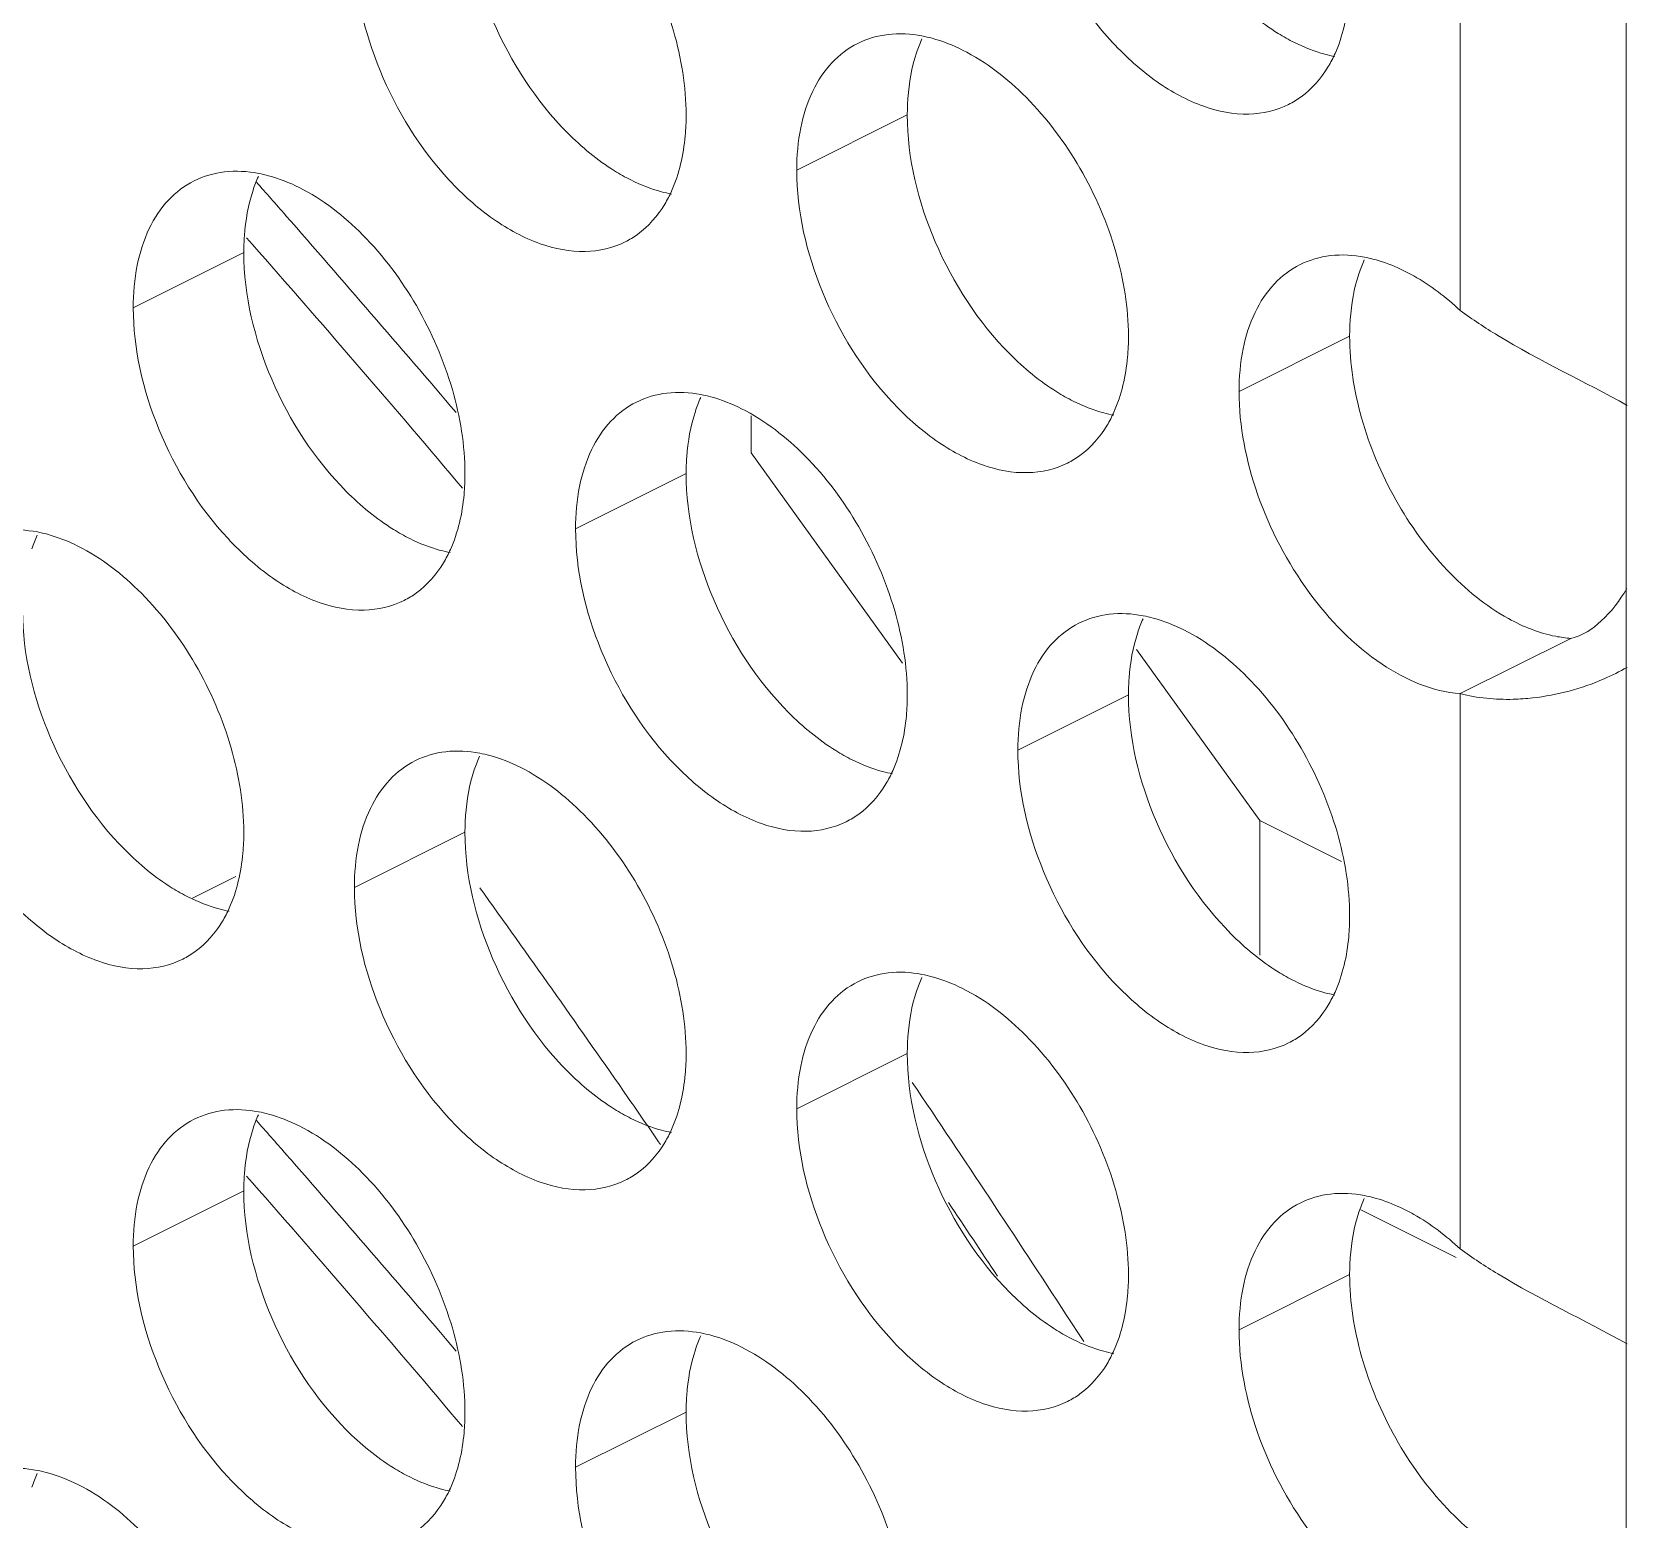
# Model space of a CAD drawing. Header units: millimetres. Extents: x 0 to 2524, y 0 to 1785.
# Drawn here: x 1891.75 to 1899.91, y 864.79 to 872.4 of the extents above; entities that cross this region are included whole.
import ezdxf

# ---------------------------------------------------------------- set-up
doc = ezdxf.new("R2010")
doc.units = ezdxf.units.MM
doc.header["$LTSCALE"] = 0.1
doc.layers.get('0').update_dxf_attribs({"lineweight": 13})
doc.layers.add('标注', color=251, linetype='Continuous', lineweight=9)

msp = doc.modelspace()

# ---------------------------------------------------------------- linework, layer by layer
msp.add_line((1899.9062, 886.4252), (1899.9062, 742.3186))
at = {"layer": '标注'}
for p, q in [((1899.0577, 870.976), (1899.0577, 873.8164)), ((1896.2293, 871.9761), (1895.6636, 871.6932)), ((1892.8351, 871.2731), (1892.2695, 870.9903)), ((1892.8798, 871.3139), (1892.8495, 871.3484)), ((1898.492, 870.8447), (1897.9263, 870.5619)), ((1895.4306, 870.2482), (1895.4306, 870.4368)), ((1895.4306, 870.2482), (1896.2048, 869.1729)), ((1895.0979, 870.1418), (1894.5322, 869.8589)), ((1893.9544, 870.067), (1893.922, 870.1053)), ((1897.4017, 869.2427), (1898.0324, 868.3667)), ((1899.6234, 869.2992), (1899.0577, 869.0164)), ((1897.3606, 869.0104), (1896.7949, 868.7275)), ((1899.0577, 866.176), (1899.0577, 869.0164)), ((1898.0324, 868.3667), (1898.0324, 867.6784)), ((1898.4501, 868.1579), (1898.0324, 868.3667)), ((1893.9665, 868.3074), (1893.4008, 868.0246)), ((1892.5731, 867.97), (1892.7951, 868.081)), ((1896.2293, 867.1761), (1895.6636, 866.8932)), ((1894.8002, 866.9507), (1894.7773, 866.9837)), ((1892.8798, 866.5139), (1892.8495, 866.5484)), ((1892.8351, 866.4731), (1892.2695, 866.1903)), ((1899.0361, 866.1328), (1898.5489, 866.3764)), ((1898.492, 866.0447), (1897.9263, 865.7619)), ((1897.0423, 865.8395), (1897.1318, 865.7019)), ((1895.0979, 865.3418), (1894.5322, 865.0589)), ((1893.9544, 865.267), (1893.922, 865.3053))]:
    msp.add_line(p, q, dxfattribs=at)
for centre, radius, start, end in [((1896.9738, 872.065), 0.734, 155.87957, 161.78032), ((1897.9777, 872.4356), 0.4532, 296.52559, 305.90341), ((1893.5797, 871.3621), 0.734, 155.87957, 161.78032), ((1822.7442, 809.7992), 93.5157, 41.253498, 41.392251), ((1822.0141, 809.1622), 94.4846, 40.443112, 41.251983), ((1894.5836, 871.7326), 0.4532, 296.52559, 305.90341), ((1821.898, 809.0538), 94.4179, 40.286504, 41.254919), ((1899.2355, 870.9339), 0.7329, 155.79553, 161.73903), ((1895.8424, 870.2307), 0.734, 155.87957, 161.78032), ((1896.8463, 870.6013), 0.4532, 296.52559, 305.90341), ((1892.4483, 869.5277), 0.734, 155.87957, 161.78032), ((1893.4522, 869.8983), 0.4532, 296.52559, 305.90341), ((1898.1051, 869.0993), 0.734, 155.87957, 161.78032), ((1894.711, 868.3964), 0.734, 155.87957, 161.78032), ((1895.7149, 868.7669), 0.4532, 296.52559, 305.90341), ((1823.9439, 817.6817), 86.302, 34.838967, 35.683548), ((1892.3208, 868.064), 0.4532, 296.52559, 305.90341), ((1896.9738, 867.265), 0.734, 155.87957, 161.78032), ((1897.9777, 867.6356), 0.4532, 296.52559, 305.90341), ((1818.954, 814.9358), 93.2146, 33.099298, 33.975657), ((1823.4302, 817.3228), 86.9287, 34.619754, 34.813217), ((1893.5797, 866.5621), 0.734, 155.87957, 161.78032), ((1822.7442, 804.9992), 93.5157, 41.253498, 41.392251), ((1822.0141, 804.3622), 94.4846, 40.443112, 41.251983), ((1894.5836, 866.9326), 0.4532, 296.52559, 305.90341), ((1821.898, 804.2538), 94.4179, 40.286504, 41.254919), ((1821.798, 816.3679), 89.8661, 33.551962, 33.84133), ((1899.2355, 866.1339), 0.7329, 155.79553, 161.73903), ((1895.8424, 865.4307), 0.734, 155.87957, 161.78032), ((1896.8463, 865.8013), 0.4532, 296.52559, 305.90341), ((1892.4483, 864.7277), 0.734, 155.87957, 161.78032)]:
    msp.add_arc(centre, radius, start, end, dxfattribs=at)
for points, knots in [([(1898.1801, 872.03), (1898.1175, 871.9988), (1897.9676, 871.9648), (1897.7298, 872.0126), (1897.4914, 872.1432), (1897.1836, 872.4208), (1896.8975, 872.8835), (1896.7949, 873.3159), (1896.7949, 873.5275)], [0, 0, 0, 0, 0.090718, 0.191742, 0.308104, 0.439279, 0.725532, 1, 1, 1, 1]), ([(1894.2494, 873.4396), (1894.37, 873.3792), (1894.6005, 873.1989), (1894.8667, 872.8408), (1895.0479, 872.4221), (1895.0979, 872.121), (1895.0979, 871.9761)], [0, 0, 0, 0, 0.229676, 0.488215, 0.753207, 1, 1, 1, 1]), ([(1894.4903, 871.8854), (1894.3288, 872.0482), (1894.0778, 872.4354), (1893.9665, 872.8859), (1893.9665, 873.1074)], [0, 0, 0, 0, 0.508684, 1, 1, 1, 1]), ([(1894.786, 871.3271), (1894.7234, 871.2959), (1894.5734, 871.2619), (1894.3357, 871.3097), (1894.0972, 871.4403), (1893.7895, 871.7178), (1893.5034, 872.1805), (1893.4008, 872.613), (1893.4008, 872.8246)], [0, 0, 0, 0, 0.090718, 0.191742, 0.308104, 0.439279, 0.725532, 1, 1, 1, 1]), ([(1898.492, 872.679), (1898.492, 872.6434), (1898.4863, 872.5111), (1898.4571, 872.3785), (1898.4174, 872.2901)], [0, 0, 0, 0, 0.268874, 1, 1, 1, 1]), ([(1898.2092, 872.3469), (1898.1807, 872.3611), (1898.0628, 872.4276), (1897.9573, 872.5149), (1897.8844, 872.5884)], [0, 0, 0, 0, 0.235002, 1, 1, 1, 1]), ([(1895.6636, 871.6932), (1895.6636, 871.7661), (1895.6756, 871.905), (1895.7346, 872.0952), (1895.834, 872.2474), (1895.9265, 872.3178), (1895.9755, 872.3422)], [0, 0, 0, 0, 0.289235, 0.54966, 0.782932, 1, 1, 1, 1]), ([(1895.9755, 872.3422), (1896.0238, 872.3663), (1896.1339, 872.3981), (1896.2475, 872.3913), (1896.3044, 872.3804)], [0, 0, 0, 0, 0.482538, 1, 1, 1, 1]), ([(1896.3044, 872.3804), (1896.3216, 872.3771), (1896.3932, 872.3605), (1896.4621, 872.3332), (1896.5121, 872.3082)], [0, 0, 0, 0, 0.238696, 1, 1, 1, 1]), ([(1898.4168, 872.2747), (1898.3996, 872.278), (1898.3281, 872.2946), (1898.2591, 872.3219), (1898.2092, 872.3469)], [0, 0, 0, 0, 0.238696, 1, 1, 1, 1]), ([(1896.2293, 871.9761), (1896.2293, 872.0045), (1896.2329, 872.1119), (1896.2518, 872.2194), (1896.2766, 872.2945)], [0, 0, 0, 0, 0.264225, 1, 1, 1, 1]), ([(1896.5121, 872.3082), (1896.6327, 872.2479), (1896.8633, 872.0675), (1897.1295, 871.7095), (1897.3106, 871.2907), (1897.3606, 870.9896), (1897.3606, 870.8447)], [0, 0, 0, 0, 0.229676, 0.488215, 0.753207, 1, 1, 1, 1]), ([(1898.4174, 872.2901), (1898.4071, 872.2673), (1898.3638, 872.1833), (1898.2997, 872.1091), (1898.2435, 872.0684)], [0, 0, 0, 0, 0.265525, 1, 1, 1, 1]), ([(1895.0979, 871.9761), (1895.0979, 871.9405), (1895.0922, 871.8082), (1895.063, 871.6756), (1895.0233, 871.5872)], [0, 0, 0, 0, 0.268874, 1, 1, 1, 1]), ([(1896.7531, 870.754), (1896.5915, 870.9168), (1896.3405, 871.304), (1896.2293, 871.7546), (1896.2293, 871.9761)], [0, 0, 0, 0, 0.508684, 1, 1, 1, 1]), ([(1894.815, 871.644), (1894.7866, 871.6582), (1894.6687, 871.7247), (1894.5632, 871.812), (1894.4903, 871.8854)], [0, 0, 0, 0, 0.235002, 1, 1, 1, 1]), ([(1892.5814, 871.6393), (1892.6297, 871.6634), (1892.7398, 871.6951), (1892.8534, 871.6883), (1892.9103, 871.6774)], [0, 0, 0, 0, 0.482538, 1, 1, 1, 1]), ([(1892.9103, 871.6774), (1892.9275, 871.6741), (1892.9991, 871.6575), (1893.068, 871.6303), (1893.118, 871.6053)], [0, 0, 0, 0, 0.238696, 1, 1, 1, 1]), ([(1897.0487, 870.1957), (1896.9861, 870.1645), (1896.8362, 870.1305), (1896.5984, 870.1783), (1896.36, 870.3089), (1896.0522, 870.5865), (1895.7662, 871.0492), (1895.6636, 871.4816), (1895.6636, 871.6932)], [0, 0, 0, 0, 0.090718, 0.191742, 0.308104, 0.439279, 0.725532, 1, 1, 1, 1]), ([(1892.2695, 870.9903), (1892.2695, 871.0631), (1892.2815, 871.2021), (1892.3405, 871.3923), (1892.4399, 871.5445), (1892.5324, 871.6149), (1892.5814, 871.6393)], [0, 0, 0, 0, 0.289235, 0.54966, 0.782932, 1, 1, 1, 1]), ([(1893.118, 871.6053), (1893.2386, 871.5449), (1893.4692, 871.3646), (1893.7354, 871.0065), (1893.9165, 870.5878), (1893.9665, 870.2867), (1893.9665, 870.1418)], [0, 0, 0, 0, 0.229676, 0.488215, 0.753207, 1, 1, 1, 1]), ([(1895.0227, 871.5718), (1895.0055, 871.5751), (1894.9339, 871.5917), (1894.865, 871.619), (1894.815, 871.644)], [0, 0, 0, 0, 0.238696, 1, 1, 1, 1]), ([(1892.8351, 871.2731), (1892.8351, 871.3015), (1892.8388, 871.409), (1892.8576, 871.5164), (1892.8825, 871.5915)], [0, 0, 0, 0, 0.264225, 1, 1, 1, 1]), ([(1895.0233, 871.5872), (1895.013, 871.5643), (1894.9697, 871.4803), (1894.9056, 871.4062), (1894.8494, 871.3655)], [0, 0, 0, 0, 0.265525, 1, 1, 1, 1]), ([(1893.3589, 870.0511), (1893.1974, 870.2139), (1892.9464, 870.601), (1892.8351, 871.0516), (1892.8351, 871.2731)], [0, 0, 0, 0, 0.508684, 1, 1, 1, 1]), ([(1897.9263, 870.5619), (1897.9263, 870.6347), (1897.9383, 870.7737), (1897.9974, 870.9638), (1898.0967, 871.1161), (1898.1893, 871.1864), (1898.2382, 871.2108)], [0, 0, 0, 0, 0.289285, 0.549663, 0.782917, 1, 1, 1, 1]), ([(1898.2382, 871.2108), (1898.2868, 871.235), (1898.3974, 871.2669), (1898.5116, 871.2598), (1898.5688, 871.2488)], [0, 0, 0, 0, 0.482495, 1, 1, 1, 1]), ([(1898.5688, 871.2488), (1898.5829, 871.246), (1898.6411, 871.2328), (1898.6977, 871.2124), (1898.739, 871.1938)], [0, 0, 0, 0, 0.240479, 1, 1, 1, 1]), ([(1898.739, 871.1938), (1898.7667, 871.1814), (1898.8817, 871.1226), (1898.9855, 871.0433), (1899.0577, 870.976)], [0, 0, 0, 0, 0.235232, 1, 1, 1, 1]), ([(1898.492, 870.8447), (1898.492, 870.8732), (1898.4957, 870.9808), (1898.5145, 871.0884), (1898.5395, 871.1636)], [0, 0, 0, 0, 0.264302, 1, 1, 1, 1]), ([(1893.6546, 869.4928), (1893.592, 869.4616), (1893.4421, 869.4276), (1893.2043, 869.4754), (1892.9659, 869.606), (1892.6581, 869.8835), (1892.3721, 870.3462), (1892.2695, 870.7786), (1892.2695, 870.9903)], [0, 0, 0, 0, 0.090718, 0.191742, 0.308104, 0.439279, 0.725532, 1, 1, 1, 1]), ([(1899.0577, 870.976), (1899.1196, 870.9304), (1899.3943, 870.7509), (1899.6923, 870.6125), (1899.9113, 870.4906)], [0, 0, 0, 0, 0.234709, 1, 1, 1, 1]), ([(1897.3606, 870.8447), (1897.3606, 870.8091), (1897.3549, 870.6768), (1897.3257, 870.5442), (1897.286, 870.4558)], [0, 0, 0, 0, 0.268874, 1, 1, 1, 1]), ([(1899.3047, 869.4), (1899.188, 869.4644), (1898.9668, 869.6473), (1898.7118, 870.0017), (1898.5393, 870.4111), (1898.492, 870.7038), (1898.492, 870.8447)], [0, 0, 0, 0, 0.232183, 0.490902, 0.754575, 1, 1, 1, 1]), ([(1897.0778, 870.5126), (1897.0494, 870.5268), (1896.9314, 870.5933), (1896.8259, 870.6806), (1896.7531, 870.754)], [0, 0, 0, 0, 0.235002, 1, 1, 1, 1]), ([(1894.8441, 870.5079), (1894.8924, 870.532), (1895.0025, 870.5638), (1895.1162, 870.5569), (1895.173, 870.5461)], [0, 0, 0, 0, 0.482538, 1, 1, 1, 1]), ([(1895.173, 870.5461), (1895.1902, 870.5428), (1895.2618, 870.5262), (1895.3307, 870.4989), (1895.3807, 870.4739)], [0, 0, 0, 0, 0.238696, 1, 1, 1, 1]), ([(1899.0577, 869.0164), (1898.9157, 869.0259), (1898.6102, 869.1608), (1898.2555, 869.531), (1898.0003, 870.0162), (1897.9263, 870.3839), (1897.9263, 870.5619)], [0, 0, 0, 0, 0.207992, 0.463273, 0.739832, 1, 1, 1, 1]), ([(1894.5322, 869.8589), (1894.5322, 869.9318), (1894.5442, 870.0707), (1894.6032, 870.2609), (1894.7026, 870.4131), (1894.7952, 870.4835), (1894.8441, 870.5079)], [0, 0, 0, 0, 0.289235, 0.54966, 0.782932, 1, 1, 1, 1]), ([(1895.0979, 870.1418), (1895.0979, 870.1702), (1895.1016, 870.2776), (1895.1204, 870.385), (1895.1452, 870.4602)], [0, 0, 0, 0, 0.264225, 1, 1, 1, 1]), ([(1895.3807, 870.4739), (1895.5014, 870.4136), (1895.7319, 870.2332), (1895.9981, 869.8751), (1896.1792, 869.4564), (1896.2293, 869.1553), (1896.2293, 869.0104)], [0, 0, 0, 0, 0.229676, 0.488215, 0.753207, 1, 1, 1, 1]), ([(1897.2855, 870.4404), (1897.2683, 870.4437), (1897.1967, 870.4603), (1897.1278, 870.4876), (1897.0778, 870.5126)], [0, 0, 0, 0, 0.238696, 1, 1, 1, 1]), ([(1897.286, 870.4558), (1897.2757, 870.4329), (1897.2324, 870.349), (1897.1683, 870.2748), (1897.1121, 870.2341)], [0, 0, 0, 0, 0.265525, 1, 1, 1, 1]), ([(1893.9665, 870.1418), (1893.9665, 870.1061), (1893.9608, 869.9739), (1893.9316, 869.8413), (1893.8919, 869.7529)], [0, 0, 0, 0, 0.268874, 1, 1, 1, 1]), ([(1895.6217, 868.9197), (1895.4601, 869.0825), (1895.2091, 869.4697), (1895.0979, 869.9202), (1895.0979, 870.1418)], [0, 0, 0, 0, 0.508684, 1, 1, 1, 1]), ([(1893.6837, 869.8096), (1893.6552, 869.8238), (1893.5373, 869.8904), (1893.4318, 869.9777), (1893.3589, 870.0511)], [0, 0, 0, 0, 0.235002, 1, 1, 1, 1]), ([(1891.45, 869.805), (1891.4983, 869.8291), (1891.6084, 869.8608), (1891.722, 869.854), (1891.7789, 869.8431)], [0, 0, 0, 0, 0.482538, 1, 1, 1, 1]), ([(1891.7789, 869.8431), (1891.7961, 869.8398), (1891.8677, 869.8232), (1891.9366, 869.7959), (1891.9866, 869.7709)], [0, 0, 0, 0, 0.238696, 1, 1, 1, 1]), ([(1893.8914, 869.7375), (1893.8741, 869.7407), (1893.8026, 869.7574), (1893.7337, 869.7846), (1893.6837, 869.8096)], [0, 0, 0, 0, 0.238696, 1, 1, 1, 1]), ([(1895.9173, 868.3614), (1895.8547, 868.3302), (1895.7048, 868.2962), (1895.467, 868.344), (1895.2286, 868.4746), (1894.9208, 868.7522), (1894.6348, 869.2149), (1894.5322, 869.6473), (1894.5322, 869.8589)], [0, 0, 0, 0, 0.090718, 0.191742, 0.308104, 0.439279, 0.725532, 1, 1, 1, 1]), ([(1891.9866, 869.7709), (1892.1073, 869.7106), (1892.3378, 869.5303), (1892.604, 869.1722), (1892.7851, 868.7535), (1892.8351, 868.4524), (1892.8351, 868.3074)], [0, 0, 0, 0, 0.229676, 0.488215, 0.753207, 1, 1, 1, 1]), ([(1893.8919, 869.7529), (1893.8816, 869.73), (1893.8383, 869.646), (1893.7742, 869.5719), (1893.718, 869.5312)], [0, 0, 0, 0, 0.265525, 1, 1, 1, 1]), ([(1899.9098, 869.5536), (1899.8742, 869.4929), (1899.7957, 869.3887), (1899.6818, 869.3114), (1899.6234, 869.2992)], [0, 0, 0, 0, 0.540802, 1, 1, 1, 1]), ([(1892.2276, 868.2168), (1892.066, 868.3796), (1891.815, 868.7667), (1891.7038, 869.2173), (1891.7038, 869.4388)], [0, 0, 0, 0, 0.508684, 1, 1, 1, 1]), ([(1897.1068, 869.3765), (1897.1552, 869.4006), (1897.2652, 869.4324), (1897.3789, 869.4256), (1897.4358, 869.4147)], [0, 0, 0, 0, 0.482538, 1, 1, 1, 1]), ([(1897.4358, 869.4147), (1897.453, 869.4114), (1897.5246, 869.3948), (1897.5935, 869.3675), (1897.6435, 869.3425)], [0, 0, 0, 0, 0.238696, 1, 1, 1, 1]), ([(1899.6234, 869.2992), (1899.5974, 869.301), (1899.4863, 869.3161), (1899.38, 869.3586), (1899.3047, 869.4)], [0, 0, 0, 0, 0.232248, 1, 1, 1, 1]), ([(1896.7949, 868.7275), (1896.7949, 868.8004), (1896.8069, 868.9393), (1896.866, 869.1295), (1896.9653, 869.2817), (1897.0579, 869.3521), (1897.1068, 869.3765)], [0, 0, 0, 0, 0.289235, 0.54966, 0.782932, 1, 1, 1, 1]), ([(1897.3606, 869.0104), (1897.3606, 869.0388), (1897.3643, 869.1463), (1897.3831, 869.2537), (1897.408, 869.3288)], [0, 0, 0, 0, 0.264225, 1, 1, 1, 1]), ([(1897.6435, 869.3425), (1897.7641, 869.2822), (1897.9946, 869.1018), (1898.2608, 868.7438), (1898.442, 868.325), (1898.492, 868.024), (1898.492, 867.879)], [0, 0, 0, 0, 0.229676, 0.488215, 0.753207, 1, 1, 1, 1]), ([(1892.5232, 867.6585), (1892.4606, 867.6272), (1892.3107, 867.5933), (1892.0729, 867.641), (1891.8345, 867.7717), (1891.5267, 868.0492), (1891.2407, 868.5119), (1891.1381, 868.9443), (1891.1381, 869.156)], [0, 0, 0, 0, 0.090718, 0.191742, 0.308104, 0.439279, 0.725532, 1, 1, 1, 1]), ([(1899.9113, 869.1504), (1899.873, 869.1289), (1899.7208, 869.0536), (1899.5537, 869.0084), (1899.4287, 868.9944)], [0, 0, 0, 0, 0.258855, 1, 1, 1, 1]), ([(1896.2293, 869.0104), (1896.2293, 868.9748), (1896.2236, 868.8425), (1896.1943, 868.7099), (1896.1546, 868.6215)], [0, 0, 0, 0, 0.268874, 1, 1, 1, 1]), ([(1897.8844, 867.7884), (1897.7229, 867.9511), (1897.4719, 868.3383), (1897.3606, 868.7889), (1897.3606, 869.0104)], [0, 0, 0, 0, 0.508684, 1, 1, 1, 1]), ([(1899.4287, 868.9944), (1899.3955, 868.9907), (1899.2716, 868.982), (1899.1456, 868.9932), (1899.0577, 869.0164)], [0, 0, 0, 0, 0.268459, 1, 1, 1, 1]), ([(1895.9464, 868.6783), (1895.918, 868.6925), (1895.8001, 868.759), (1895.6946, 868.8463), (1895.6217, 868.9197)], [0, 0, 0, 0, 0.235002, 1, 1, 1, 1]), ([(1893.4008, 868.0246), (1893.4008, 868.0975), (1893.4128, 868.2364), (1893.4719, 868.4266), (1893.5712, 868.5788), (1893.6638, 868.6492), (1893.7127, 868.6736)], [0, 0, 0, 0, 0.289235, 0.54966, 0.782932, 1, 1, 1, 1]), ([(1893.7127, 868.6736), (1893.761, 868.6977), (1893.8711, 868.7294), (1893.9848, 868.7226), (1894.0417, 868.7118)], [0, 0, 0, 0, 0.482538, 1, 1, 1, 1]), ([(1894.0417, 868.7118), (1894.0589, 868.7085), (1894.1304, 868.6918), (1894.1994, 868.6646), (1894.2494, 868.6396)], [0, 0, 0, 0, 0.238696, 1, 1, 1, 1]), ([(1896.1541, 868.6061), (1896.1369, 868.6094), (1896.0653, 868.626), (1895.9964, 868.6533), (1895.9464, 868.6783)], [0, 0, 0, 0, 0.238696, 1, 1, 1, 1]), ([(1898.1801, 867.23), (1898.1175, 867.1988), (1897.9676, 867.1648), (1897.7298, 867.2126), (1897.4914, 867.3432), (1897.1836, 867.6208), (1896.8975, 868.0835), (1896.7949, 868.5159), (1896.7949, 868.7275)], [0, 0, 0, 0, 0.090718, 0.191742, 0.308104, 0.439279, 0.725532, 1, 1, 1, 1]), ([(1893.9665, 868.3074), (1893.9665, 868.3359), (1893.9702, 868.4433), (1893.989, 868.5507), (1894.0138, 868.6259)], [0, 0, 0, 0, 0.264225, 1, 1, 1, 1]), ([(1894.2494, 868.6396), (1894.37, 868.5792), (1894.6005, 868.3989), (1894.8667, 868.0408), (1895.0479, 867.6221), (1895.0979, 867.321), (1895.0979, 867.1761)], [0, 0, 0, 0, 0.229676, 0.488215, 0.753207, 1, 1, 1, 1]), ([(1896.1546, 868.6215), (1896.1443, 868.5986), (1896.1011, 868.5146), (1896.037, 868.4405), (1895.9807, 868.3998)], [0, 0, 0, 0, 0.265525, 1, 1, 1, 1]), ([(1892.8351, 868.3074), (1892.8351, 868.2718), (1892.8294, 868.1396), (1892.8002, 868.0069), (1892.7605, 867.9186)], [0, 0, 0, 0, 0.268874, 1, 1, 1, 1]), ([(1894.4903, 867.0854), (1894.3288, 867.2482), (1894.0778, 867.6354), (1893.9665, 868.0859), (1893.9665, 868.3074)], [0, 0, 0, 0, 0.508684, 1, 1, 1, 1]), ([(1892.5523, 867.9753), (1892.5239, 867.9895), (1892.406, 868.056), (1892.3005, 868.1434), (1892.2276, 868.2168)], [0, 0, 0, 0, 0.235002, 1, 1, 1, 1]), ([(1894.786, 866.5271), (1894.7234, 866.4959), (1894.5734, 866.4619), (1894.3357, 866.5097), (1894.0972, 866.6403), (1893.7895, 866.9178), (1893.5034, 867.3805), (1893.4008, 867.813), (1893.4008, 868.0246)], [0, 0, 0, 0, 0.090718, 0.191742, 0.308104, 0.439279, 0.725532, 1, 1, 1, 1]), ([(1892.76, 867.9031), (1892.7428, 867.9064), (1892.6712, 867.9231), (1892.6023, 867.9503), (1892.5523, 867.9753)], [0, 0, 0, 0, 0.238696, 1, 1, 1, 1]), ([(1892.7605, 867.9186), (1892.7502, 867.8957), (1892.707, 867.8117), (1892.6428, 867.7376), (1892.5866, 867.6969)], [0, 0, 0, 0, 0.265525, 1, 1, 1, 1]), ([(1898.492, 867.879), (1898.492, 867.8434), (1898.4863, 867.7111), (1898.4571, 867.5785), (1898.4174, 867.4901)], [0, 0, 0, 0, 0.268874, 1, 1, 1, 1]), ([(1898.2092, 867.5469), (1898.1807, 867.5611), (1898.0628, 867.6276), (1897.9573, 867.7149), (1897.8844, 867.7884)], [0, 0, 0, 0, 0.235002, 1, 1, 1, 1]), ([(1895.6636, 866.8932), (1895.6636, 866.9661), (1895.6756, 867.105), (1895.7346, 867.2952), (1895.834, 867.4474), (1895.9265, 867.5178), (1895.9755, 867.5422)], [0, 0, 0, 0, 0.289235, 0.54966, 0.782932, 1, 1, 1, 1]), ([(1895.9755, 867.5422), (1896.0238, 867.5663), (1896.1339, 867.5981), (1896.2475, 867.5913), (1896.3044, 867.5804)], [0, 0, 0, 0, 0.482538, 1, 1, 1, 1]), ([(1896.3044, 867.5804), (1896.3216, 867.5771), (1896.3932, 867.5605), (1896.4621, 867.5332), (1896.5121, 867.5082)], [0, 0, 0, 0, 0.238696, 1, 1, 1, 1]), ([(1898.4168, 867.4747), (1898.3996, 867.478), (1898.3281, 867.4946), (1898.2591, 867.5219), (1898.2092, 867.5469)], [0, 0, 0, 0, 0.238696, 1, 1, 1, 1]), ([(1896.2293, 867.1761), (1896.2293, 867.2045), (1896.2329, 867.3119), (1896.2518, 867.4194), (1896.2766, 867.4945)], [0, 0, 0, 0, 0.264225, 1, 1, 1, 1]), ([(1896.5121, 867.5082), (1896.6327, 867.4479), (1896.8633, 867.2675), (1897.1295, 866.9095), (1897.3106, 866.4907), (1897.3606, 866.1896), (1897.3606, 866.0447)], [0, 0, 0, 0, 0.229676, 0.488215, 0.753207, 1, 1, 1, 1]), ([(1898.4174, 867.4901), (1898.4071, 867.4673), (1898.3638, 867.3833), (1898.2997, 867.3091), (1898.2435, 867.2684)], [0, 0, 0, 0, 0.265525, 1, 1, 1, 1]), ([(1895.0979, 867.1761), (1895.0979, 867.1405), (1895.0922, 867.0082), (1895.063, 866.8756), (1895.0233, 866.7872)], [0, 0, 0, 0, 0.268874, 1, 1, 1, 1]), ([(1896.7531, 865.954), (1896.5915, 866.1168), (1896.3405, 866.504), (1896.2293, 866.9546), (1896.2293, 867.1761)], [0, 0, 0, 0, 0.508684, 1, 1, 1, 1]), ([(1894.815, 866.844), (1894.7866, 866.8582), (1894.6687, 866.9247), (1894.5632, 867.012), (1894.4903, 867.0854)], [0, 0, 0, 0, 0.235002, 1, 1, 1, 1]), ([(1892.5814, 866.8393), (1892.6297, 866.8634), (1892.7398, 866.8951), (1892.8534, 866.8883), (1892.9103, 866.8774)], [0, 0, 0, 0, 0.482538, 1, 1, 1, 1]), ([(1892.9103, 866.8774), (1892.9275, 866.8741), (1892.9991, 866.8575), (1893.068, 866.8303), (1893.118, 866.8053)], [0, 0, 0, 0, 0.238696, 1, 1, 1, 1]), ([(1897.0487, 865.3957), (1896.9861, 865.3645), (1896.8362, 865.3305), (1896.5984, 865.3783), (1896.36, 865.5089), (1896.0522, 865.7865), (1895.7662, 866.2492), (1895.6636, 866.6816), (1895.6636, 866.8932)], [0, 0, 0, 0, 0.090718, 0.191742, 0.308104, 0.439279, 0.725532, 1, 1, 1, 1]), ([(1892.2695, 866.1903), (1892.2695, 866.2631), (1892.2815, 866.4021), (1892.3405, 866.5923), (1892.4399, 866.7445), (1892.5324, 866.8149), (1892.5814, 866.8393)], [0, 0, 0, 0, 0.289235, 0.54966, 0.782932, 1, 1, 1, 1]), ([(1892.8351, 866.4731), (1892.8351, 866.5015), (1892.8388, 866.609), (1892.8576, 866.7164), (1892.8825, 866.7915)], [0, 0, 0, 0, 0.264225, 1, 1, 1, 1]), ([(1893.118, 866.8053), (1893.2386, 866.7449), (1893.4692, 866.5646), (1893.7354, 866.2065), (1893.9165, 865.7878), (1893.9665, 865.4867), (1893.9665, 865.3418)], [0, 0, 0, 0, 0.229676, 0.488215, 0.753207, 1, 1, 1, 1]), ([(1895.0227, 866.7718), (1895.0055, 866.7751), (1894.9339, 866.7917), (1894.865, 866.819), (1894.815, 866.844)], [0, 0, 0, 0, 0.238696, 1, 1, 1, 1]), ([(1895.0233, 866.7872), (1895.013, 866.7643), (1894.9697, 866.6803), (1894.9056, 866.6062), (1894.8494, 866.5655)], [0, 0, 0, 0, 0.265525, 1, 1, 1, 1]), ([(1893.3589, 865.2511), (1893.1974, 865.4139), (1892.9464, 865.801), (1892.8351, 866.2516), (1892.8351, 866.4731)], [0, 0, 0, 0, 0.508684, 1, 1, 1, 1]), ([(1898.2382, 866.4108), (1898.2868, 866.435), (1898.3974, 866.4669), (1898.5116, 866.4598), (1898.5688, 866.4488)], [0, 0, 0, 0, 0.482495, 1, 1, 1, 1]), ([(1897.9263, 865.7619), (1897.9263, 865.8347), (1897.9383, 865.9737), (1897.9974, 866.1638), (1898.0967, 866.3161), (1898.1893, 866.3864), (1898.2382, 866.4108)], [0, 0, 0, 0, 0.289285, 0.549663, 0.782917, 1, 1, 1, 1]), ([(1898.5688, 866.4488), (1898.5829, 866.446), (1898.6411, 866.4328), (1898.6977, 866.4124), (1898.739, 866.3938)], [0, 0, 0, 0, 0.240479, 1, 1, 1, 1]), ([(1898.739, 866.3938), (1898.7667, 866.3814), (1898.8817, 866.3226), (1898.9855, 866.2433), (1899.0577, 866.176)], [0, 0, 0, 0, 0.235232, 1, 1, 1, 1]), ([(1898.492, 866.0447), (1898.492, 866.0732), (1898.4957, 866.1808), (1898.5145, 866.2884), (1898.5395, 866.3636)], [0, 0, 0, 0, 0.264302, 1, 1, 1, 1]), ([(1893.6546, 864.6928), (1893.592, 864.6616), (1893.4421, 864.6276), (1893.2043, 864.6754), (1892.9659, 864.806), (1892.6581, 865.0835), (1892.3721, 865.5462), (1892.2695, 865.9786), (1892.2695, 866.1903)], [0, 0, 0, 0, 0.090718, 0.191742, 0.308104, 0.439279, 0.725532, 1, 1, 1, 1]), ([(1899.0577, 866.176), (1899.1196, 866.1304), (1899.3943, 865.9509), (1899.6923, 865.8125), (1899.9113, 865.6906)], [0, 0, 0, 0, 0.234709, 1, 1, 1, 1]), ([(1897.3606, 866.0447), (1897.3606, 866.0091), (1897.3549, 865.8768), (1897.3257, 865.7442), (1897.286, 865.6558)], [0, 0, 0, 0, 0.268874, 1, 1, 1, 1]), ([(1899.3047, 864.6), (1899.188, 864.6644), (1898.9668, 864.8473), (1898.7118, 865.2017), (1898.5393, 865.6111), (1898.492, 865.9038), (1898.492, 866.0447)], [0, 0, 0, 0, 0.232183, 0.490902, 0.754575, 1, 1, 1, 1]), ([(1897.0778, 865.7126), (1897.0494, 865.7268), (1896.9314, 865.7933), (1896.8259, 865.8806), (1896.7531, 865.954)], [0, 0, 0, 0, 0.235002, 1, 1, 1, 1]), ([(1894.8441, 865.7079), (1894.8924, 865.732), (1895.0025, 865.7638), (1895.1162, 865.7569), (1895.173, 865.7461)], [0, 0, 0, 0, 0.482538, 1, 1, 1, 1]), ([(1895.173, 865.7461), (1895.1902, 865.7428), (1895.2618, 865.7262), (1895.3307, 865.6989), (1895.3807, 865.6739)], [0, 0, 0, 0, 0.238696, 1, 1, 1, 1]), ([(1899.0577, 864.2164), (1898.9157, 864.2259), (1898.6102, 864.3608), (1898.2555, 864.731), (1898.0003, 865.2162), (1897.9263, 865.5839), (1897.9263, 865.7619)], [0, 0, 0, 0, 0.207992, 0.463273, 0.739832, 1, 1, 1, 1]), ([(1894.5322, 865.0589), (1894.5322, 865.1318), (1894.5442, 865.2707), (1894.6032, 865.4609), (1894.7026, 865.6131), (1894.7952, 865.6835), (1894.8441, 865.7079)], [0, 0, 0, 0, 0.289235, 0.54966, 0.782932, 1, 1, 1, 1]), ([(1895.0979, 865.3418), (1895.0979, 865.3702), (1895.1016, 865.4776), (1895.1204, 865.585), (1895.1452, 865.6602)], [0, 0, 0, 0, 0.264225, 1, 1, 1, 1]), ([(1895.3807, 865.6739), (1895.5014, 865.6136), (1895.7319, 865.4332), (1895.9981, 865.0751), (1896.1792, 864.6564), (1896.2293, 864.3553), (1896.2293, 864.2104)], [0, 0, 0, 0, 0.229676, 0.488215, 0.753207, 1, 1, 1, 1]), ([(1897.2855, 865.6404), (1897.2683, 865.6437), (1897.1967, 865.6603), (1897.1278, 865.6876), (1897.0778, 865.7126)], [0, 0, 0, 0, 0.238696, 1, 1, 1, 1]), ([(1897.286, 865.6558), (1897.2757, 865.6329), (1897.2324, 865.549), (1897.1683, 865.4748), (1897.1121, 865.4341)], [0, 0, 0, 0, 0.265525, 1, 1, 1, 1]), ([(1893.9665, 865.3418), (1893.9665, 865.3061), (1893.9608, 865.1739), (1893.9316, 865.0413), (1893.8919, 864.9529)], [0, 0, 0, 0, 0.268874, 1, 1, 1, 1]), ([(1895.6217, 864.1197), (1895.4601, 864.2825), (1895.2091, 864.6697), (1895.0979, 865.1202), (1895.0979, 865.3418)], [0, 0, 0, 0, 0.508684, 1, 1, 1, 1]), ([(1893.6837, 865.0096), (1893.6552, 865.0238), (1893.5373, 865.0904), (1893.4318, 865.1777), (1893.3589, 865.2511)], [0, 0, 0, 0, 0.235002, 1, 1, 1, 1]), ([(1891.45, 865.005), (1891.4983, 865.0291), (1891.6084, 865.0608), (1891.722, 865.054), (1891.7789, 865.0431)], [0, 0, 0, 0, 0.482538, 1, 1, 1, 1]), ([(1891.7789, 865.0431), (1891.7961, 865.0398), (1891.8677, 865.0232), (1891.9366, 864.9959), (1891.9866, 864.9709)], [0, 0, 0, 0, 0.238696, 1, 1, 1, 1]), ([(1893.8914, 864.9375), (1893.8741, 864.9407), (1893.8026, 864.9574), (1893.7337, 864.9846), (1893.6837, 865.0096)], [0, 0, 0, 0, 0.238696, 1, 1, 1, 1]), ([(1895.9173, 863.5614), (1895.8547, 863.5302), (1895.7048, 863.4962), (1895.467, 863.544), (1895.2286, 863.6746), (1894.9208, 863.9522), (1894.6348, 864.4149), (1894.5322, 864.8473), (1894.5322, 865.0589)], [0, 0, 0, 0, 0.090718, 0.191742, 0.308104, 0.439279, 0.725532, 1, 1, 1, 1]), ([(1891.9866, 864.9709), (1892.1073, 864.9106), (1892.3378, 864.7303), (1892.604, 864.3722), (1892.7851, 863.9535), (1892.8351, 863.6524), (1892.8351, 863.5074)], [0, 0, 0, 0, 0.229676, 0.488215, 0.753207, 1, 1, 1, 1]), ([(1893.8919, 864.9529), (1893.8816, 864.93), (1893.8383, 864.846), (1893.7742, 864.7719), (1893.718, 864.7312)], [0, 0, 0, 0, 0.265525, 1, 1, 1, 1])]:
    msp.add_open_spline(points, degree=3, knots=knots, dxfattribs=at)

doc.saveas('drawing.dxf')
